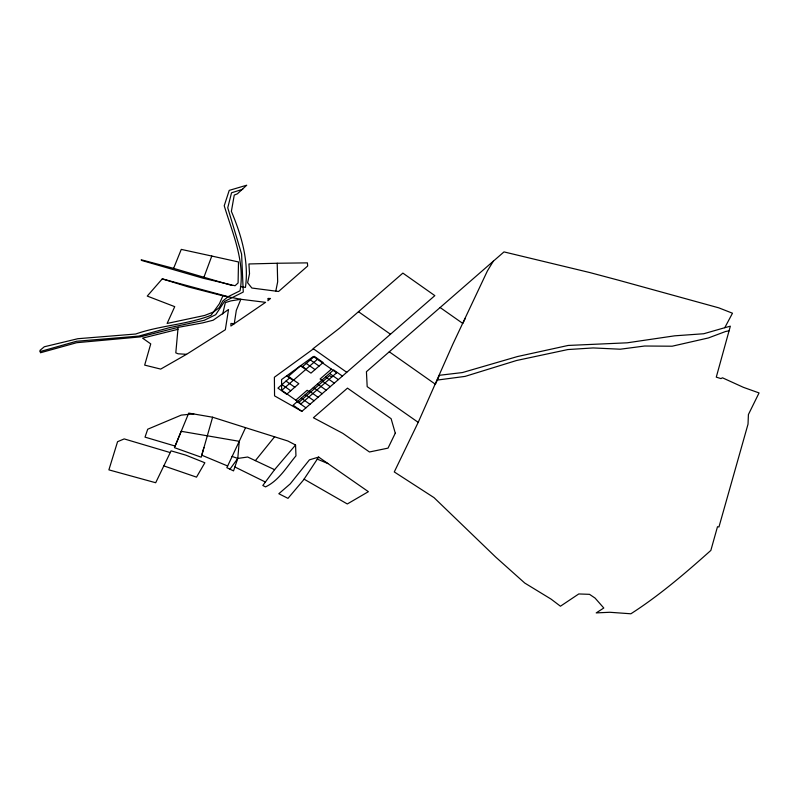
<?xml version="1.0" encoding="UTF-8"?>
<svg xmlns="http://www.w3.org/2000/svg" width="799" height="799" viewBox="0 0 799 799"><rect width="100%" height="100%" fill="white"/><g stroke="black" fill="none" stroke-linecap="round" stroke-linejoin="round"><path stroke-width="1.2" d="M245.543 427.665L212.614 417.218L201.208 457.208L174.462 447.66L181.163 431.29L239.251 441.318L226.856 467.695L233.538 470.891L237.782 458.436L239.251 441.318L245.543 427.665L287.81 440.978L295.56 445.013L295.96 455.849C286.671 466.876 279.081 480.449 265.528 486.891L262.811 485.492L274.586 469.682L295.56 445.013M178.107 327.37L175.81 352.848L178.107 353.797L186.567 354.307L225.328 329.747L228.514 309.493L213.163 320.219L202.786 322.856L178.107 327.37L140.135 336.908L76.714 342.691L40.479 352.759L39.95 350.411L44.295 346.776L77.833 338.716L135.73 334.012C160.289 325.353 186.846 324.754 211.036 315.295L219.375 303.78L222.931 295.83L240.849 299.275L265.568 302.332L230.891 326.022L230.941 323.435L234.257 323.725L236.314 310.352L240.849 299.275L230.871 300.893L225.338 302.611L222.701 313.997M240.419 286.601L245.443 287.41C249.068 261.073 241.448 235.365 231.38 211.365L234.257 195.046L237.373 193.837L246.721 185.218L229.223 190.382L224.229 205.743C232.559 233.328 245.263 261.413 240.04 290.786L228.115 296.679L222.771 301.023L219.296 307.585L213.633 311.94L204.684 315.445L167.121 323.445L174.731 306.656L147.256 296.079L162.257 278.881L228.115 296.679M275.835 290.916L277.672 281.797L277.203 263.251L248.928 263.96L249.518 273.727L247.61 282.736L251.855 288.03L278.561 291.485L307.685 266.007L307.395 262.871L277.203 263.251M203.935 447.47L201.767 455.2L227.635 465.987M203.905 277.303L211.795 256.05L238.502 261.962L238.092 282.946L235.056 285.742L202.956 278.182L141.393 260.364L141.203 259.775L173.603 268.364L231.8 285.423M173.603 268.364L181.273 249.388L211.795 256.05M724.763 327.71L730.346 326.172L716.274 377.148L720.978 378.606L722.466 377.797L743.42 387.345L759.05 392.928L748.413 414.531L748.024 424.139L718.95 526.98L717.492 526.731L710.85 550.421C685.442 573.103 659.485 595.425 630.88 613.782L609.787 612.274L596.214 612.903L603.794 608.009L595.045 598.061L589.512 594.336L578.766 593.957L560.439 606.211L551.1 599.13L524.783 583.07L495.65 557.033L433.997 497.617L394.277 471.939L418.207 422.351L452.793 344.289L487.43 270.871L493.303 261.213L503.999 251.905L589.772 272.549L618.336 280.159L718.76 307.835L732.483 313.218L724.763 327.71L703.729 333.742L674.626 335.83L627.205 342.811L568.159 345.448L517.482 356.544L462.401 372.564L439.45 375.28L435.415 384.259L389.273 351.8M163.825 465.897L171.076 450.846L185.797 455.14L204.864 462.771L196.514 477.143L163.825 465.897L155.685 482.736L108.894 469.872L117.563 441.707L124.195 438.911L170.237 452.584M465.378 318.152L462.811 323.455L440.129 307.525M318.651 457.078L303.53 479.969L287.99 498.356L278.831 493.732L290.207 483.894L309.433 459.844L318.651 457.078L368.389 491.675L347.305 503.969L304.069 479.16M229.962 469.183L237.782 458.436L247.68 457.018L274.586 469.682M255.37 460.633L274.656 436.723M290.077 377.547L277.922 388.124L286.681 394.287L298.826 383.7L288.389 376.359L300.534 365.782L310.971 373.123L323.126 362.536L314.367 356.384L302.222 366.961M281.797 390.321L293.143 380.444L286.641 375.87M293.642 380.054L305.787 369.468M317.413 359.3L306.097 369.158L300.913 365.503M295.81 400.169L307.146 390.292L310.212 392.449M331.415 369.148L320.109 379.006L323.176 381.163M313.458 348.843L274.387 377.238L274.556 395.875L301.892 411.345L434.836 295.63L402.876 273.108L339.495 328.219L313.158 348.634L346.736 372.284M493.303 261.213L366.431 371.695L367.18 386.636L418.207 422.351M298.866 402.326L329.607 375.57L331.745 377.068M186.567 354.307L160.699 369.088L144.669 365.113L150.741 343.89L142.562 338.137L177.927 329.328M242.736 189.263L231.53 192.799L227.745 207.79L241.598 254.062L243.266 292.044L224.479 301.503L215.7 314.696L204.214 320.319L169.318 327.69L138.766 336.099L76.494 341.273L40.2 351.54M729.058 330.836L725.672 331.465L708.363 337.957L672.149 346.207L644.633 346.017L620.264 349.213L593.158 347.935L567.809 349.562L516.593 360.489L465.098 376.389L437.283 380.074M193.817 413.892L181.263 415.11L147.715 429.213L145.018 437.133L175.131 446.062L188.734 413.103L212.614 417.218M222.931 295.83L188.354 286.931L162.257 278.881M232.02 456.399L237.782 458.436M317.203 459.095L327.95 463.55M234.876 466.976L265.398 482.027M358.481 311.7L390.461 334.232M342.381 376.079L333.622 369.927L293.133 405.193L301.882 411.355M310.322 359.91L319.071 366.062M329.578 373.453L338.327 379.605M306.267 363.435L315.026 369.597M325.523 376.978L334.282 383.13M321.478 380.504L330.227 386.666M317.433 384.029L326.182 390.192M313.378 387.565L322.137 393.717M309.333 391.091L318.082 397.243M286.022 381.073L294.781 387.225M305.278 394.616L314.037 400.768M281.977 384.599L290.726 390.761M301.233 398.142L309.982 404.294M297.178 401.667L305.937 407.82M268.184 298.456L267.925 300.704L270.481 298.486L268.184 298.456M395.285 433.188L388.024 448.129L369.458 451.984L342.851 433.368L313.408 417.747L347.485 388.134L391.111 418.686L395.285 433.188M336.629 372.813L301.023 403.835L281.667 390.232L281.568 379.565L313.358 356.454L336.629 372.813"/></g></svg>
